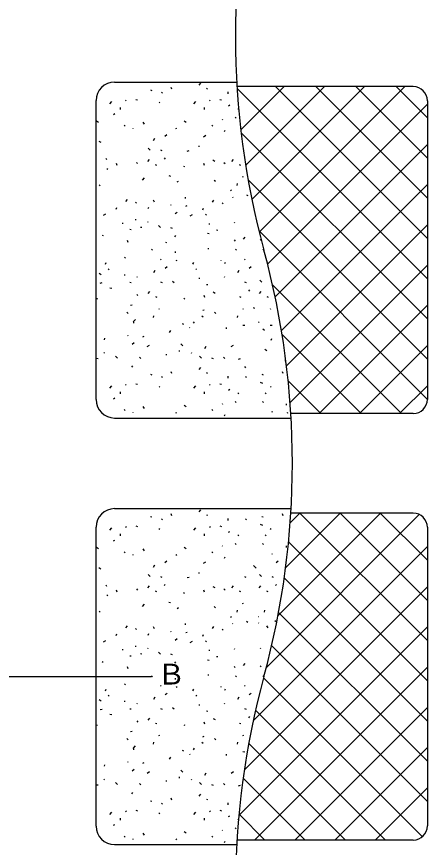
# Model space of a CAD drawing. Units: millimetres at full size, sheet at 1:20; details may follow other scales. Extents: x -7610 to 7610, y -5340 to 5340.
# Drawn here: x -5205 to -3760, y -292 to 2630 of the extents above; entities that cross this region are included whole.
import ezdxf
from ezdxf.enums import TextEntityAlignment as Align

# ---------------------------------------------------------------- set-up
doc = ezdxf.new("R2010")
doc.units = ezdxf.units.MM
doc.header["$LTSCALE"] = 20
for name, color, linetype in [('0-0_枠', 5, 'Continuous'), ('0-1_菱形金網', 4, 'Continuous'), ('0-5_分割線', 7, 'Continuous'), ('0-6_寸法', 7, 'Continuous'), ('0-8_ハッチング', 3, 'Continuous')]:
    doc.layers.add(name, color=color, linetype=linetype)
doc.styles.add('HGPｺﾞｼｯｸE', font='')
doc.styles.get('HGPｺﾞｼｯｸE').set_extended_font_data('HGPｺﾞｼｯｸE')

msp = doc.modelspace()

# ---------------------------------------------------------------- linework, layer by layer
at = {"layer": '0-0_枠'}
for p, q in [((-4860.6, 2399.23), (-4430.56, 2399.23)), ((-3810, 2383.63), (-4429.65, 2383.63)), ((-4925.6, 1283.03), (-4925.6, 2334.23)), ((-3760, 2333.63), (-3760, 1283.63)), ((-3810, 1233.63), (-4240.35, 1233.63)), ((-4860.6, 1218.03), (-4239.44, 1218.03)), ((-4860.6, 899.23), (-4239.44, 899.23)), ((-3810, 883.63), (-4240.35, 883.63)), ((-4925.6, -216.97), (-4925.6, 834.23)), ((-3760, 833.63), (-3760, -216.37)), ((-4860.6, -281.97), (-4430.56, -281.97)), ((-3810, -266.37), (-4429.65, -266.37))]:
    msp.add_line(p, q, dxfattribs=at)
for centre, radius, start, end in [((-4860.6, 2334.23), 65, 90, 180), ((-3810, 2333.63), 50, 0, 90), ((-4860.6, 1283.03), 65, 180, 270), ((-3810, 1283.63), 50, 270, 0), ((-4860.6, 834.23), 65, 90, 180), ((-3810, 833.63), 50, 0, 90), ((-4860.6, -216.97), 65, 180, 270), ((-3810, -216.37), 50, 270, 0)]:
    msp.add_arc(centre, radius, start, end, dxfattribs=at)
at = {"layer": '0-1_菱形金網'}
for p, q in [((-4429.24, 2377.09), (-3760, 1707.85)), ((-4416.19, 2231.02), (-4263.59, 2383.63)), ((-4399.1, 2106.69), (-4122.17, 2383.63)), ((-4377.35, 1987.02), (-3980.75, 2383.63)), ((-4351.33, 1871.62), (-3839.32, 2383.63)), ((-4294.36, 2383.63), (-3760, 1849.27)), ((-4152.93, 2383.63), (-3760, 1990.69)), ((-4011.51, 2383.63), (-3760, 2132.11)), ((-3870.09, 2383.63), (-3760, 2273.53)), ((-4322.11, 1759.42), (-3760, 2321.53)), ((-4415.08, 2221.51), (-3760, 1566.43)), ((-4295.6, 1644.51), (-3760, 2180.11)), ((-4390.42, 2055.43), (-3760, 1425.01)), ((-4273.31, 1525.38), (-3760, 2038.69)), ((-4352.42, 1876), (-3760, 1283.58)), ((-4255.63, 1401.64), (-3760, 1897.26)), ((-4243.02, 1272.82), (-3760, 1755.84)), ((-4304.82, 1686.98), (-3851.46, 1233.63)), ((-4140.8, 1233.63), (-3760, 1614.42)), ((-4271.11, 1511.85), (-3992.88, 1233.63)), ((-3999.37, 1233.63), (-3760, 1473)), ((-4249.78, 1349.1), (-4134.31, 1233.63)), ((-3857.95, 1233.63), (-3760, 1331.58)), ((-4326.45, 340.87), (-3788.53, 878.78)), ((-4285.52, 523.22), (-3925.11, 883.63)), ((-4258.64, 691.52), (-4066.53, 883.63)), ((-4242.69, 848.88), (-4208.26, 883.32)), ((-4208.57, 883.63), (-3760, 435.06)), ((-4067.15, 883.63), (-3760, 576.48)), ((-3925.73, 883.63), (-3760, 717.9)), ((-4372.54, 153.36), (-3760, 765.89)), ((-4248.39, 782.03), (-3760, 293.64)), ((-4263.5, 655.71), (-3760, 152.21)), ((-4403.7, -19.23), (-3760, 624.47)), ((-4283.44, 534.24), (-3760, 10.79)), ((-4423.04, -179.99), (-3760, 483.05)), ((-4307.8, 417.17), (-3760, -130.63)), ((-4368, -266.37), (-3760, 341.63)), ((-4335, 302.95), (-3777.6, -254.45)), ((-4364.31, 190.84), (-3907.1, -266.37)), ((-4226.58, -266.37), (-3760, 200.21)), ((-4388.33, 73.43), (-4048.52, -266.37)), ((-4085.16, -266.37), (-3760, 58.79)), ((-4407.9, -48.41), (-4189.94, -266.37)), ((-3943.74, -266.37), (-3760, -82.63)), ((-4422.59, -175.14), (-4331.36, -266.37))]:
    msp.add_line(p, q, dxfattribs=at)
at = {"layer": '0-5_分割線'}
for centre, start, end in [((-1572.5, 2558.63), 164.81071, 195.18929), ((-7097.5, 1058.63), 344.81071, 15.18929), ((-1572.5, -441.37), 164.81071, 195.18929)]:
    msp.add_arc(centre, 2862.5, start, end, dxfattribs=at)
at = {"layer": '0-6_寸法'}
msp.add_line((-5439, 308.63), (-4731, 308.63), dxfattribs=at)
at = {"layer": '0-8_ハッチング'}
for p, q in [((-4733.71, 2372.1), (-4729.31, 2370.22)), ((-4662.68, 2382.16), (-4660.17, 2375.24)), ((-4563.22, 2388.44), (-4556.94, 2395.36)), ((-4537.45, 2377.76), (-4533.06, 2375.87)), ((-4785.25, 2338.79), (-4779.59, 2336.9)), ((-4695.37, 2363.93), (-4691.6, 2361.42)), ((-4489.69, 2338.79), (-4484.03, 2336.9)), ((-4461.4, 2357.65), (-4460.77, 2365.19)), ((-4877.01, 2323.08), (-4870.1, 2331.25)), ((-4839.93, 2303.59), (-4839.3, 2310.51)), ((-4821.7, 2336.28), (-4819.82, 2333.13)), ((-4703.54, 2326.22), (-4701.02, 2329.36)), ((-4581.45, 2323.08), (-4574.54, 2331.25)), ((-4544.37, 2303.59), (-4543.74, 2310.51)), ((-4526.14, 2336.28), (-4524.26, 2333.13)), ((-4459.52, 2316.16), (-4455.12, 2319.31)), ((-4863.81, 2285.99), (-4859.41, 2288.51)), ((-4426.83, 2306.73), (-4423.06, 2304.22)), ((-4924.01, 2263.67), (-4917.09, 2258.64)), ((-4761.16, 2258.01), (-4756.76, 2251.09)), ((-4615.96, 2263.67), (-4609.05, 2258.64)), ((-4482.09, 2268.69), (-4480.83, 2266.81)), ((-4436.68, 2276.24), (-4432.28, 2273.09)), ((-4826.59, 2247.95), (-4822.81, 2244.18)), ((-4795.79, 2237.9), (-4795.79, 2236.01)), ((-4645.51, 2236.01), (-4641.73, 2237.9)), ((-4518.54, 2247.95), (-4514.77, 2244.18)), ((-4473.29, 2225.32), (-4471.4, 2230.35)), ((-4916.47, 2192.01), (-4908.92, 2187.61)), ((-4723.44, 2193.9), (-4718.42, 2202.07)), ((-4683.22, 2209.61), (-4676.3, 2215.27)), ((-4548.08, 2207.1), (-4539.28, 2212.75)), ((-4742.3, 2167.5), (-4735.39, 2160.59)), ((-4565.05, 2173.78), (-4561.91, 2173.78)), ((-4699.56, 2161.21), (-4694.53, 2158.7)), ((-4682.59, 2132.93), (-4686.36, 2128.53)), ((-4604.65, 2156.81), (-4597.74, 2158.7)), ((-4891.32, 2131.67), (-4888.81, 2126.64)), ((-4855.5, 2114.07), (-4852.98, 2107.16)), ((-4783.84, 2117.22), (-4780.07, 2112.82)), ((-4743.56, 2120.36), (-4737.27, 2127.27)), ((-4717.79, 2109.67), (-4713.39, 2107.79)), ((-4618.48, 2104.02), (-4614.08, 2102.13)), ((-4547.45, 2114.07), (-4544.94, 2107.16)), ((-4514.77, 2126.02), (-4507.86, 2121.62)), ((-4475.8, 2117.22), (-4472.03, 2112.82)), ((-4448, 2120.36), (-4441.71, 2127.27)), ((-4422.23, 2109.67), (-4417.83, 2107.79)), ((-4888.18, 2095.85), (-4884.41, 2093.33)), ((-4761.78, 2054.99), (-4754.87, 2063.16)), ((-4670.02, 2070.71), (-4664.36, 2068.82)), ((-4639.85, 2048.08), (-4635.45, 2051.22)), ((-4510.37, 2054.99), (-4505.97, 2050.59)), ((-4410.91, 2068.19), (-4409.03, 2065.05)), ((-4915.21, 2038.65), (-4911.44, 2036.14)), ((-4453.02, 2017.91), (-4448.62, 2020.42)), ((-4429.14, 2035.51), (-4428.51, 2042.42)), ((-4820.68, 1980.03), (-4815.65, 1986.94)), ((-4612.58, 1995.28), (-4611.95, 1990.25)), ((-4446.02, 1995.91), (-4444.76, 1994.02)), ((-4395.94, 2003.45), (-4391.54, 2000.31)), ((-4854.62, 1953), (-4852.11, 1958.66)), ((-4787.37, 1977.52), (-4783.6, 1973.74)), ((-4742.11, 1954.89), (-4740.23, 1959.92)), ((-4725.09, 1985.22), (-4720.69, 1978.31)), ((-4663.49, 1968.88), (-4662.24, 1966.36)), ((-4609.44, 1963.22), (-4605.67, 1965.11)), ((-4515.79, 1977.68), (-4510.76, 1984.59)), ((-4482.48, 1975.16), (-4478.71, 1971.39)), ((-4899.88, 1931), (-4891.08, 1936.03)), ((-4647.15, 1936.82), (-4640.24, 1942.48)), ((-4594.98, 1928.65), (-4586.18, 1933.68)), ((-4549.73, 1950.65), (-4547.22, 1956.31)), ((-4540.3, 1934.94), (-4537.16, 1931.8)), ((-4833.88, 1903.35), (-4830.74, 1903.35)), ((-4787.37, 1917.18), (-4787.37, 1913.41)), ((-4743.37, 1907.12), (-4742.11, 1909.63)), ((-4528.99, 1901), (-4525.85, 1901)), ((-4438.48, 1904.77), (-4437.22, 1907.28)), ((-4806.85, 1881.98), (-4802.45, 1881.35)), ((-4769.14, 1889.52), (-4764.11, 1888.89)), ((-4706.23, 1894.71), (-4699.32, 1887.8)), ((-4663.49, 1888.43), (-4658.47, 1885.91)), ((-4501.96, 1879.63), (-4497.56, 1879)), ((-4903.65, 1861.24), (-4901.13, 1859.35)), ((-4816.28, 1843.64), (-4813.77, 1836.72)), ((-4646.52, 1860.14), (-4650.29, 1855.74)), ((-4534.02, 1867.68), (-4527.73, 1866.43)), ((-4439.74, 1844.43), (-4435.96, 1840.03)), ((-4407.26, 1847.57), (-4400.97, 1854.49)), ((-4348.23, 1846.78), (-4344.46, 1842.38)), ((-4731.12, 1811.77), (-4726.72, 1808.63)), ((-4681.72, 1836.89), (-4677.32, 1835)), ((-4531.88, 1814.28), (-4528.73, 1814.28)), ((-4435.56, 1811.77), (-4431.16, 1808.63)), ((-4339.4, 1811.77), (-4335, 1808.63)), ((-4825.46, 1783.48), (-4821.69, 1779.71)), ((-4647.53, 1803.6), (-4646.9, 1798.57)), ((-4892.72, 1758.97), (-4890.2, 1764.63)), ((-4698.44, 1777.2), (-4697.18, 1774.69)), ((-4644.38, 1771.54), (-4640.61, 1773.43)), ((-4584.67, 1758.97), (-4582.16, 1764.63)), ((-4486.62, 1773.43), (-4486.62, 1771.54)), ((-4472.17, 1760.86), (-4470.28, 1765.89)), ((-4402.88, 1777.2), (-4401.62, 1774.69)), ((-4915.34, 1727.55), (-4907.8, 1723.15)), ((-4883.29, 1743.26), (-4880.15, 1740.12)), ((-4722.32, 1729.43), (-4717.29, 1737.6)), ((-4682.1, 1745.14), (-4675.18, 1750.8)), ((-4575.25, 1743.26), (-4572.1, 1740.12)), ((-4426.76, 1729.43), (-4421.73, 1737.6)), ((-4386.54, 1745.14), (-4379.62, 1750.8)), ((-4825.46, 1723.15), (-4825.46, 1719.37)), ((-4807.24, 1695.49), (-4802.21, 1694.86)), ((-4781.47, 1713.09), (-4780.21, 1715.6)), ((-4698.44, 1696.75), (-4693.41, 1694.23)), ((-4656.96, 1699.89), (-4651.3, 1694.86)), ((-4563.93, 1709.32), (-4560.79, 1709.32)), ((-4473.42, 1713.09), (-4472.17, 1715.6)), ((-4402.88, 1696.75), (-4397.85, 1694.23)), ((-4349.46, 1703.03), (-4342.54, 1696.12)), ((-4911.57, 1692.35), (-4904.66, 1694.23)), ((-4877, 1676.01), (-4870.72, 1674.75)), ((-4536.91, 1687.95), (-4532.51, 1687.32)), ((-4385.91, 1668.46), (-4389.68, 1664.06)), ((-4925.4, 1639.55), (-4921, 1637.67)), ((-4782.72, 1652.75), (-4778.95, 1648.35)), ((-4742.44, 1655.89), (-4736.15, 1662.81)), ((-4716.67, 1645.21), (-4712.27, 1643.32)), ((-4617.36, 1639.55), (-4612.96, 1637.67)), ((-4546.33, 1649.61), (-4543.82, 1642.69)), ((-4513.65, 1661.55), (-4506.74, 1657.15)), ((-4421.1, 1645.21), (-4416.7, 1643.32)), ((-4350.71, 1655.89), (-4344.43, 1662.81)), ((-4324.94, 1645.21), (-4320.54, 1643.32)), ((-4804.72, 1615.04), (-4799.07, 1616.29)), ((-4817.29, 1590.53), (-4812.89, 1586.13)), ((-4723.58, 1571.04), (-4722.95, 1577.95)), ((-4705.35, 1603.72), (-4703.47, 1600.58)), ((-4553.88, 1577.95), (-4548.85, 1574.18)), ((-4549.48, 1596.81), (-4545.08, 1598.7)), ((-4509.25, 1590.53), (-4504.85, 1586.13)), ((-4428.02, 1571.04), (-4427.39, 1577.95)), ((-4409.79, 1603.72), (-4407.91, 1600.58)), ((-4373.34, 1606.24), (-4367.68, 1604.35)), ((-4313.63, 1603.72), (-4311.74, 1600.58)), ((-4794.67, 1555.96), (-4787.12, 1564.76)), ((-4794.05, 1555.01), (-4794.05, 1551.23)), ((-4623.09, 1549.98), (-4618.06, 1548.09)), ((-4582.79, 1551.56), (-4579.65, 1556.58)), ((-4353.85, 1554.52), (-4351.34, 1555.96)), ((-4667.08, 1518.55), (-4662.06, 1525.46)), ((-4597.32, 1536.78), (-4596.06, 1534.89)), ((-4468.32, 1536.15), (-4467.69, 1531.12)), ((-4409.86, 1544.95), (-4401.69, 1544.32)), ((-4339.47, 1531.75), (-4332.56, 1526.72)), ((-4313.7, 1544.95), (-4305.53, 1544.32)), ((-4896.56, 1493.41), (-4894.67, 1498.44)), ((-4814.79, 1509.75), (-4813.53, 1507.24)), ((-4760.73, 1504.09), (-4756.96, 1505.98)), ((-4309.3, 1491.52), (-4306.79, 1497.18)), ((-4798.45, 1477.7), (-4791.53, 1483.35)), ((-4746.28, 1469.52), (-4737.48, 1474.55)), ((-4627.49, 1478.95), (-4619.94, 1472.04)), ((-4543.11, 1461.98), (-4538.08, 1470.15)), ((-4450.72, 1469.52), (-4441.92, 1474.55)), ((-4897.82, 1445.64), (-4896.56, 1448.15)), ((-4857.53, 1435.58), (-4850.62, 1428.67)), ((-4773.31, 1432.44), (-4767.65, 1427.41)), ((-4680.28, 1441.87), (-4677.14, 1441.87)), ((-4633.77, 1455.7), (-4633.77, 1451.93)), ((-4589.77, 1445.64), (-4588.52, 1448.15)), ((-4561.97, 1435.58), (-4555.05, 1428.67)), ((-4477.74, 1432.44), (-4472.09, 1427.41)), ((-4331.93, 1460.1), (-4324.39, 1455.7)), ((-4923.59, 1428.04), (-4918.56, 1427.41)), ((-4519.23, 1429.3), (-4514.2, 1426.78)), ((-4424.32, 1424.9), (-4417.41, 1426.78)), ((-4261.53, 1420.5), (-4257.13, 1419.87)), ((-4797.82, 1401.01), (-4801.59, 1396.61)), ((-4662.68, 1382.16), (-4660.17, 1375.24)), ((-4563.22, 1388.44), (-4556.94, 1395.36)), ((-4537.45, 1377.76), (-4533.06, 1375.87)), ((-4402.95, 1399.76), (-4400.43, 1394.73)), ((-4270.96, 1382.16), (-4268.45, 1375.24)), ((-4733.71, 1372.1), (-4729.31, 1370.22)), ((-4695.37, 1363.93), (-4691.6, 1361.42)), ((-4461.4, 1357.65), (-4460.77, 1365.19)), ((-4399.81, 1363.93), (-4396.03, 1361.42)), ((-4348.9, 1344.45), (-4340.1, 1340.68)), ((-4341.99, 1372.1), (-4337.59, 1370.22)), ((-4877.01, 1323.08), (-4870.1, 1331.25)), ((-4821.7, 1336.28), (-4819.82, 1333.13)), ((-4785.25, 1338.79), (-4779.59, 1336.9)), ((-4703.54, 1326.22), (-4701.02, 1329.36)), ((-4581.45, 1323.08), (-4574.54, 1331.25)), ((-4526.14, 1336.28), (-4524.26, 1333.13)), ((-4489.69, 1338.79), (-4484.03, 1336.9)), ((-4459.52, 1316.16), (-4455.12, 1319.31)), ((-4311.82, 1326.22), (-4309.3, 1329.36)), ((-4863.81, 1285.99), (-4859.41, 1288.51)), ((-4839.93, 1303.59), (-4839.3, 1310.51)), ((-4544.37, 1303.59), (-4543.74, 1310.51)), ((-4426.83, 1306.73), (-4423.06, 1304.22)), ((-4330.67, 1306.73), (-4326.9, 1304.22)), ((-4761.16, 1258.01), (-4756.76, 1251.09)), ((-4615.96, 1263.67), (-4609.05, 1258.64)), ((-4482.09, 1268.69), (-4480.83, 1266.81)), ((-4436.68, 1276.24), (-4432.28, 1273.09)), ((-4340.52, 1276.24), (-4336.12, 1273.09)), ((-4256.93, 1268.06), (-4256.3, 1263.04)), ((-4826.59, 1247.95), (-4822.81, 1244.18)), ((-4795.79, 1237.9), (-4795.79, 1236.01)), ((-4645.51, 1236.01), (-4641.73, 1237.9)), ((-4518.54, 1247.95), (-4514.77, 1244.18)), ((-4473.29, 1225.32), (-4471.4, 1230.35)), ((-4307.84, 1241.67), (-4306.58, 1239.15)), ((-4253.78, 1236.01), (-4250.01, 1237.9)), ((-4662.68, 882.16), (-4660.17, 875.24)), ((-4563.22, 888.44), (-4556.94, 895.36)), ((-4537.45, 877.76), (-4533.06, 875.87)), ((-4270.96, 882.16), (-4268.45, 875.24)), ((-4733.71, 872.1), (-4729.31, 870.22)), ((-4695.37, 863.93), (-4691.6, 861.42)), ((-4461.4, 857.65), (-4460.77, 865.19)), ((-4399.81, 863.93), (-4396.03, 861.42)), ((-4341.99, 872.1), (-4337.59, 870.22)), ((-4877.01, 823.08), (-4870.1, 831.25)), ((-4821.7, 836.28), (-4819.82, 833.13)), ((-4785.25, 838.79), (-4779.59, 836.9)), ((-4703.54, 826.22), (-4701.02, 829.36)), ((-4581.45, 823.08), (-4574.54, 831.25)), ((-4526.14, 836.28), (-4524.26, 833.13)), ((-4489.69, 838.79), (-4484.03, 836.9)), ((-4459.52, 816.16), (-4455.12, 819.31)), ((-4348.9, 844.45), (-4340.1, 840.68)), ((-4311.82, 826.22), (-4309.3, 829.36)), ((-4839.93, 803.59), (-4839.3, 810.51)), ((-4544.37, 803.59), (-4543.74, 810.51)), ((-4426.83, 806.73), (-4423.06, 804.22)), ((-4330.67, 806.73), (-4326.9, 804.22)), ((-4924.01, 763.67), (-4917.09, 758.64)), ((-4863.81, 785.99), (-4859.41, 788.51)), ((-4615.96, 763.67), (-4609.05, 758.64)), ((-4482.09, 768.69), (-4480.83, 766.81)), ((-4436.68, 776.24), (-4432.28, 773.09)), ((-4340.52, 776.24), (-4336.12, 773.09)), ((-4256.93, 768.06), (-4256.3, 763.04)), ((-4826.59, 747.95), (-4822.81, 744.18)), ((-4795.79, 737.9), (-4795.79, 736.01)), ((-4761.16, 758.01), (-4756.76, 751.09)), ((-4645.51, 736.01), (-4641.73, 737.9)), ((-4518.54, 747.95), (-4514.77, 744.18)), ((-4307.84, 741.67), (-4306.58, 739.15)), ((-4723.44, 693.9), (-4718.42, 702.07)), ((-4683.22, 709.61), (-4676.3, 715.27)), ((-4548.08, 707.1), (-4539.28, 712.75)), ((-4473.29, 725.32), (-4471.4, 730.35)), ((-4291.5, 709.61), (-4284.58, 715.27)), ((-4916.47, 692.01), (-4908.92, 687.61)), ((-4565.05, 673.78), (-4561.91, 673.78)), ((-4371.94, 699.55), (-4361.89, 690.13)), ((-4742.3, 667.5), (-4735.39, 660.59)), ((-4699.56, 661.21), (-4694.53, 658.7)), ((-4604.65, 656.81), (-4597.74, 658.7)), ((-4404, 661.21), (-4398.97, 658.7)), ((-4350.58, 667.5), (-4343.66, 660.59)), ((-4307.84, 661.21), (-4302.81, 658.7)), ((-4891.32, 631.67), (-4888.81, 626.64)), ((-4855.5, 614.07), (-4852.98, 607.16)), ((-4783.84, 617.22), (-4780.07, 612.82)), ((-4743.56, 620.36), (-4737.27, 627.27)), ((-4682.59, 632.93), (-4686.36, 628.53)), ((-4547.45, 614.07), (-4544.94, 607.16)), ((-4514.77, 626.02), (-4507.86, 621.62)), ((-4475.8, 617.22), (-4472.03, 612.82)), ((-4448, 620.36), (-4441.71, 627.27)), ((-4351.83, 620.36), (-4345.55, 627.27)), ((-4290.87, 632.93), (-4294.64, 628.53)), ((-4888.18, 595.85), (-4884.41, 593.33)), ((-4717.79, 609.67), (-4713.39, 607.79)), ((-4618.48, 604.02), (-4614.08, 602.13)), ((-4422.23, 609.67), (-4417.83, 607.79)), ((-4326.06, 609.67), (-4321.66, 607.79)), ((-4761.78, 554.99), (-4754.87, 563.16)), ((-4670.02, 570.71), (-4664.36, 568.82)), ((-4410.91, 568.19), (-4409.03, 565.05)), ((-4915.21, 538.65), (-4911.44, 536.14)), ((-4639.85, 548.08), (-4635.45, 551.22)), ((-4510.37, 554.99), (-4505.97, 550.59)), ((-4429.14, 535.51), (-4428.51, 542.42)), ((-4332.98, 535.51), (-4332.35, 542.42)), ((-4453.02, 517.91), (-4448.62, 520.42)), ((-4395.94, 503.45), (-4391.54, 500.31)), ((-4353.85, 519.63), (-4352.46, 520.42)), ((-4353.85, 497.25), (-4353.26, 496.37)), ((-4296.63, 505.8), (-4292.23, 502.66)), ((-4820.68, 480.03), (-4815.65, 486.94)), ((-4787.37, 477.52), (-4783.6, 473.74)), ((-4725.09, 485.22), (-4720.69, 478.31)), ((-4663.49, 468.88), (-4662.24, 466.36)), ((-4612.58, 495.28), (-4611.95, 490.25)), ((-4515.79, 477.68), (-4510.76, 484.59)), ((-4482.48, 475.16), (-4478.71, 471.39)), ((-4446.02, 495.91), (-4444.76, 494.02)), ((-4325.54, 487.57), (-4321.14, 480.66)), ((-4854.62, 453), (-4852.11, 458.66)), ((-4742.11, 454.89), (-4740.23, 459.92)), ((-4647.15, 436.82), (-4640.24, 442.48)), ((-4609.44, 463.22), (-4605.67, 465.11)), ((-4549.73, 450.65), (-4547.22, 456.31)), ((-4899.88, 431), (-4891.08, 436.03)), ((-4787.37, 417.18), (-4787.37, 413.41)), ((-4743.37, 407.12), (-4742.11, 409.63)), ((-4594.98, 428.65), (-4586.18, 433.68)), ((-4540.3, 434.94), (-4537.16, 431.8)), ((-4346.98, 407.12), (-4345.72, 409.63)), ((-4833.88, 403.35), (-4830.74, 403.35)), ((-4806.85, 381.98), (-4802.45, 381.35)), ((-4769.14, 389.52), (-4764.11, 388.89)), ((-4706.23, 394.71), (-4699.32, 387.8)), ((-4663.49, 388.43), (-4658.47, 385.91)), ((-4528.99, 401), (-4525.85, 401)), ((-4438.48, 404.77), (-4437.22, 407.28)), ((-4903.65, 361.24), (-4901.13, 359.35)), ((-4646.52, 360.14), (-4650.29, 355.74)), ((-4534.02, 367.68), (-4527.73, 366.43)), ((-4501.96, 379.63), (-4497.56, 379)), ((-4407.26, 347.57), (-4400.97, 354.49)), ((-4816.28, 343.64), (-4813.77, 336.72)), ((-4681.72, 336.89), (-4677.32, 335)), ((-4439.74, 344.43), (-4435.96, 340.03)), ((-4348.23, 346.78), (-4344.46, 342.38)), ((-4731.12, 311.77), (-4726.72, 308.63)), ((-4647.53, 303.6), (-4646.9, 298.57)), ((-4531.88, 314.28), (-4528.73, 314.28)), ((-4435.56, 311.77), (-4431.16, 308.63)), ((-4339.4, 311.77), (-4335, 308.63)), ((-4892.72, 258.97), (-4890.2, 264.63)), ((-4825.46, 283.48), (-4821.69, 279.71)), ((-4698.44, 277.2), (-4697.18, 274.69)), ((-4644.38, 271.54), (-4640.61, 273.43)), ((-4584.67, 258.97), (-4582.16, 264.63)), ((-4486.62, 273.43), (-4486.62, 271.54)), ((-4472.17, 260.86), (-4470.28, 265.89)), ((-4402.88, 277.2), (-4401.62, 274.69)), ((-4883.29, 243.26), (-4880.15, 240.12)), ((-4722.32, 229.43), (-4717.29, 237.6)), ((-4682.1, 245.14), (-4675.18, 250.8)), ((-4575.25, 243.26), (-4572.1, 240.12)), ((-4426.76, 229.43), (-4421.73, 237.6)), ((-4386.54, 245.14), (-4379.62, 250.8)), ((-4915.34, 227.55), (-4907.8, 223.15)), ((-4825.46, 223.15), (-4825.46, 219.37)), ((-4781.47, 213.09), (-4780.21, 215.6)), ((-4563.93, 209.32), (-4560.79, 209.32)), ((-4473.42, 213.09), (-4472.17, 215.6)), ((-4911.57, 192.35), (-4904.66, 194.23)), ((-4877, 176.01), (-4870.72, 174.75)), ((-4807.24, 195.49), (-4802.21, 194.86)), ((-4698.44, 196.75), (-4693.41, 194.23)), ((-4656.96, 199.89), (-4651.3, 194.86)), ((-4536.91, 187.95), (-4532.51, 187.32)), ((-4402.88, 196.75), (-4397.85, 194.23)), ((-4782.72, 152.75), (-4778.95, 148.35)), ((-4742.44, 155.89), (-4736.15, 162.81)), ((-4546.33, 149.61), (-4543.82, 142.69)), ((-4513.65, 161.55), (-4506.74, 157.15)), ((-4385.91, 168.46), (-4389.68, 164.06)), ((-4925.4, 139.55), (-4921, 137.67)), ((-4716.67, 145.21), (-4712.27, 143.32)), ((-4617.36, 139.55), (-4612.96, 137.67)), ((-4421.1, 145.21), (-4416.7, 143.32)), ((-4817.29, 90.53), (-4812.89, 86.13)), ((-4804.72, 115.04), (-4799.07, 116.29)), ((-4705.35, 103.72), (-4703.47, 100.58)), ((-4549.48, 96.81), (-4545.08, 98.7)), ((-4509.25, 90.53), (-4504.85, 86.13)), ((-4409.79, 103.72), (-4407.91, 100.58)), ((-4794.67, 55.96), (-4787.12, 64.76)), ((-4723.58, 71.04), (-4722.95, 77.95)), ((-4553.88, 77.95), (-4548.85, 74.18)), ((-4428.02, 71.04), (-4427.39, 77.95)), ((-4794.05, 55.01), (-4794.05, 51.23)), ((-4623.09, 49.98), (-4618.06, 48.09)), ((-4597.32, 36.78), (-4596.06, 34.89)), ((-4582.79, 51.56), (-4579.65, 56.58)), ((-4468.32, 36.15), (-4467.69, 31.12)), ((-4409.86, 44.95), (-4401.69, 44.32)), ((-4814.79, 9.75), (-4813.53, 7.24)), ((-4760.73, 4.09), (-4756.96, 5.98)), ((-4667.08, 18.55), (-4662.06, 25.46)), ((-4896.56, -6.59), (-4894.67, -1.56)), ((-4798.45, -22.3), (-4791.53, -16.65)), ((-4746.28, -30.48), (-4737.48, -25.45)), ((-4627.49, -21.05), (-4619.94, -27.96)), ((-4450.72, -30.48), (-4441.92, -25.45)), ((-4897.82, -54.36), (-4896.56, -51.85)), ((-4680.28, -58.13), (-4677.14, -58.13)), ((-4633.77, -44.3), (-4633.77, -48.07)), ((-4589.77, -54.36), (-4588.52, -51.85)), ((-4543.11, -38.02), (-4538.08, -29.85)), ((-4923.59, -71.96), (-4918.56, -72.59)), ((-4857.53, -64.42), (-4850.62, -71.33)), ((-4773.31, -67.56), (-4767.65, -72.59)), ((-4561.97, -64.42), (-4555.05, -71.33)), ((-4519.23, -70.7), (-4514.2, -73.22)), ((-4477.74, -67.56), (-4472.09, -72.59)), ((-4424.32, -75.1), (-4417.41, -73.22)), ((-4797.82, -98.99), (-4801.59, -103.39)), ((-4563.22, -111.56), (-4556.94, -104.64)), ((-4733.71, -127.9), (-4729.31, -129.78)), ((-4695.37, -136.07), (-4691.6, -138.58)), ((-4662.68, -117.84), (-4660.17, -124.76)), ((-4537.45, -122.24), (-4533.06, -124.13)), ((-4461.4, -142.35), (-4460.77, -134.81)), ((-4877.01, -176.92), (-4870.1, -168.75)), ((-4821.7, -163.72), (-4819.82, -166.87)), ((-4785.25, -161.21), (-4779.59, -163.1)), ((-4703.54, -173.78), (-4701.02, -170.64)), ((-4581.45, -176.92), (-4574.54, -168.75)), ((-4526.14, -163.72), (-4524.26, -166.87)), ((-4489.69, -161.21), (-4484.03, -163.1)), ((-4839.93, -196.41), (-4839.3, -189.49)), ((-4544.37, -196.41), (-4543.74, -189.49)), ((-4459.52, -183.84), (-4455.12, -180.69)), ((-4426.83, -193.27), (-4423.06, -195.78)), ((-4863.81, -214.01), (-4859.41, -211.49)), ((-4482.09, -231.31), (-4480.83, -233.19)), ((-4436.68, -223.76), (-4432.28, -226.91)), ((-4826.59, -252.05), (-4822.81, -255.82)), ((-4795.79, -262.1), (-4795.79, -263.99)), ((-4761.16, -241.99), (-4756.76, -248.91)), ((-4645.51, -263.99), (-4641.73, -262.1)), ((-4615.96, -236.33), (-4609.05, -241.36)), ((-4518.54, -252.05), (-4514.77, -255.82)), ((-4473.29, -274.68), (-4471.4, -269.65))]:
    msp.add_line(p, q, dxfattribs=at)

# ---------------------------------------------------------------- texts
at = {"layer": '0-6_寸法', "color": 3, "style": 'HGPｺﾞｼｯｸE'}
msp.add_text('Ｂ', height=73.31, dxfattribs=at).set_placement((-4711, 258.63), align=Align.BOTTOM_LEFT)

doc.saveas('drawing.dxf')
